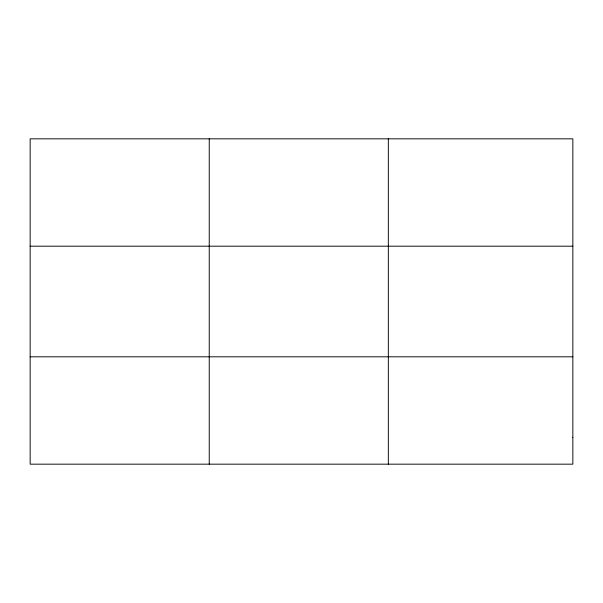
<?xml version="1.0" encoding="UTF-8"?>
<svg xmlns="http://www.w3.org/2000/svg" width="603" height="603" viewBox="0 0 603 603"><rect width="100%" height="100%" fill="white"/><g stroke="black" fill="none" stroke-linecap="round" stroke-linejoin="round"><path stroke-width="0.9" d="M209.241 464.167L209.241 138.833M388.332 464.167L388.332 138.833M30.15 246.19L572.85 246.19M30.15 356.81L572.85 356.81M572.85 437.326L572.85 464.167L30.15 464.167L30.15 138.833L572.85 138.833L572.85 437.326"/></g></svg>
